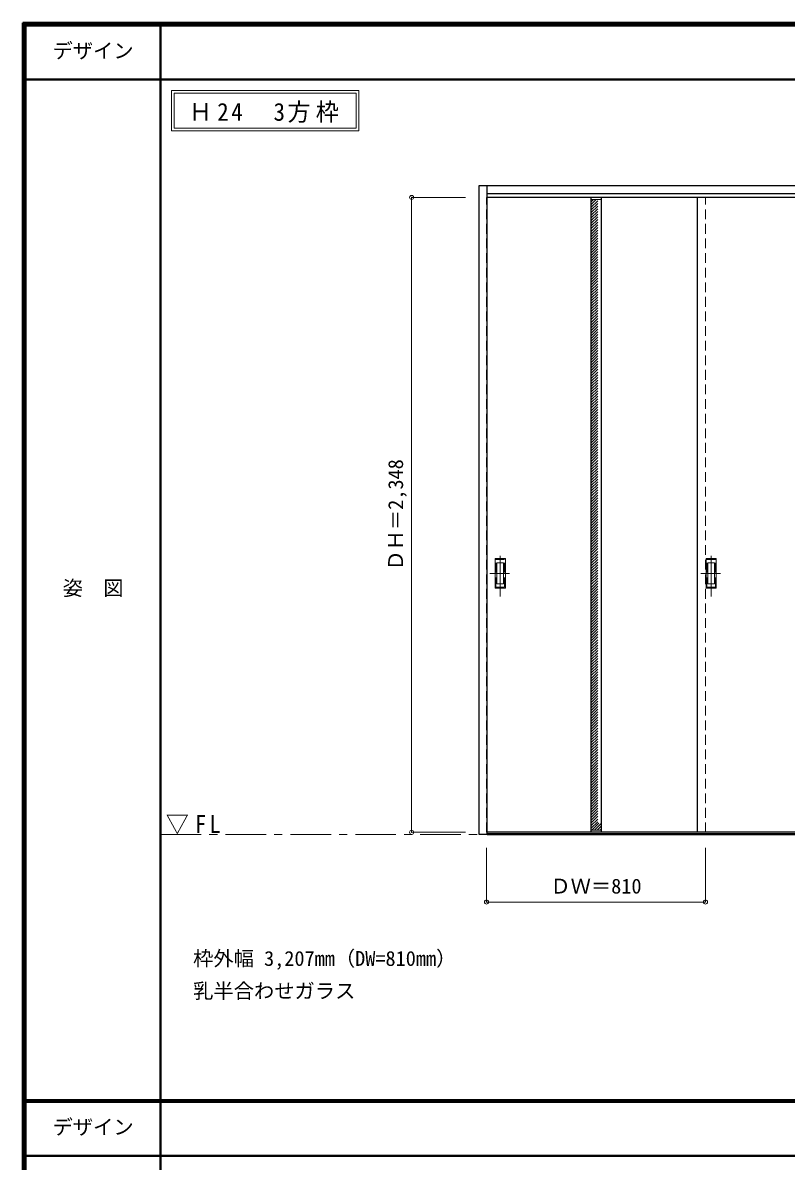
# Model space of a CAD drawing. Units: millimetres, scale not verified. Extents: x -6000 to 5700, y -4307 to 4260.
# Drawn here: x -6000 to -3176, y -36 to 4175 of the extents above; entities that cross this region are included whole.
import ezdxf
from ezdxf.enums import TextEntityAlignment as Align

# ---------------------------------------------------------------- set-up
doc = ezdxf.new("R2010")
doc.units = ezdxf.units.MM
doc.header["$LTSCALE"] = 30
doc.header["$PDMODE"] = 32
doc.header["$PDSIZE"] = 15
doc.linetypes.add('CHAIN1', pattern=[8, 5, -1, 1, -1])
doc.linetypes.add('DASHED1', pattern=[1.8, 1.2, -0.6])
for name, color, linetype, lineweight in [('0-1_通り芯', 7, 'CHAIN1', 18), ('0-2_扉', 3, 'Continuous', 25), ('0-4_枠', 3, 'Continuous', 25), ('0-6_引手', 7, 'Continuous', 18), ('0-A_文字', 7, 'Continuous', 18), ('0-B_寸法', 4, 'Continuous', 9), ('0-C_ハッチ', 4, 'DASHED1', 9), ('F-1_枠', 6, 'Continuous', 40), ('F-A_文字', 7, 'Continuous', 18)]:
    doc.layers.add(name, color=color, linetype=linetype, lineweight=lineweight)
doc.styles.add('ＭＳ ゴシック', font='')
doc.styles.get('ＭＳ ゴシック').set_extended_font_data('MS Gothic')

msp = doc.modelspace()

# ---------------------------------------------------------------- linework, layer by layer
at = {"layer": '0-1_通り芯'}
msp.add_line((-5490, 1173), (5690, 1173), dxfattribs=at)
at = {"layer": '0-2_扉', "color": 4, "linetype": 'DASHED1', "lineweight": 9}
for p, q in [((-4282, 3529), (-4285, 3529)), ((-4285, 1181), (-4285, 3529)), ((-3475, 1181), (-3475, 3529)), ((-4285, 1181), (-4282, 1181))]:
    msp.add_line(p, q, dxfattribs=at)
at = {"layer": '0-2_扉'}
for p, q in [((-3475, 3529), (-4282, 3529)), ((-3899, 3529), (-3899, 1181)), ((-3861, 3529), (-3861, 1181)), ((-2695, 3529), (-3505, 3529)), ((-3505, 1181), (-3505, 3529)), ((-3475, 1181), (-4282, 1181)), ((-2695, 1181), (-3505, 1181))]:
    msp.add_line(p, q, dxfattribs=at)
at = {"layer": '0-2_扉', "color": 7, "lineweight": 18}
for p, q in [((-3899, 3521), (-3861, 3521)), ((-3899, 1189), (-3861, 1189))]:
    msp.add_line(p, q, dxfattribs=at)
at = {"layer": '0-4_枠'}
for p, q in [((-4312, 3573), (-1105, 3573)), ((-4312, 1173), (-4312, 3573)), ((-4282, 1173), (-4282, 3573)), ((-4282, 3543), (-1135, 3543)), ((-4282, 1173), (-4312, 1173)), ((-4282, 1176), (-1135, 1176)), ((-4282, 1173), (-1135, 1173))]:
    msp.add_line(p, q, dxfattribs=at)
at = {"layer": '0-6_引手'}
for p, q in [((-4253, 2193.5), (-4215, 2193.5)), ((-4253, 2083.5), (-4253, 2193.5)), ((-4215, 2083.5), (-4215, 2193.5)), ((-3473, 2193.5), (-3435, 2193.5)), ((-3473, 2083.5), (-3473, 2193.5)), ((-3435, 2083.5), (-3435, 2193.5)), ((-4246.5, 2177.5), (-4221.5, 2177.5)), ((-4246.5, 2099.5), (-4246.5, 2177.5)), ((-4221.5, 2099.5), (-4221.5, 2177.5)), ((-3466.5, 2177.5), (-3441.5, 2177.5)), ((-3466.5, 2099.5), (-3466.5, 2177.5)), ((-3441.5, 2099.5), (-3441.5, 2177.5)), ((-4253, 2083.5), (-4215, 2083.5)), ((-4246.5, 2099.5), (-4221.5, 2099.5)), ((-3473, 2083.5), (-3435, 2083.5)), ((-3466.5, 2099.5), (-3441.5, 2099.5))]:
    msp.add_line(p, q, dxfattribs=at)
at = {"layer": '0-6_引手', "linetype": 'CHAIN1'}
for p, q in [((-4234, 2053.27), (-4234, 2224.12)), ((-3454, 2053.27), (-3454, 2224.12)), ((-4272.07, 2138.5), (-4199.56, 2138.5)), ((-3492.07, 2138.5), (-3419.56, 2138.5))]:
    msp.add_line(p, q, dxfattribs=at)
at = {"layer": '0-6_引手', "linetype": 'DASHED1'}
for p, q in [((-4218, 2087.5), (-4218, 2189.5)), ((-3438, 2087.5), (-3438, 2189.5)), ((-4250, 2087.5), (-4218, 2087.5)), ((-3470, 2087.5), (-3438, 2087.5))]:
    msp.add_line(p, q, dxfattribs=at)
for points in [[(-4250, 2087.5), (-4250, 2189.5), (-4218, 2189.5)], [(-3470, 2087.5), (-3470, 2189.5), (-3438, 2189.5)]]:
    msp.add_lwpolyline(points, dxfattribs=at)
at = {"layer": '0-A_文字'}
for p, q in [((-5450, 3925), (-5450, 3775)), ((-5440, 3915), (-5440, 3785)), ((-5440, 3915), (-4767.38, 3915)), ((-4767.38, 3915), (-4767.38, 3785)), ((-5450, 3775), (-4757.38, 3775)), ((-5440, 3785), (-4767.38, 3785))]:
    msp.add_line(p, q, dxfattribs=at)
msp.add_lwpolyline([(-5450, 3925), (-4757.38, 3925), (-4757.38, 3775)], dxfattribs=at)
at = {"layer": '0-B_寸法'}
for p, q in [((-4562, 3529), (-4362, 3529)), ((-4562, 3529), (-4562, 1181)), ((-4562, 1181), (-4362, 1181)), ((-4285, 923), (-4285, 1123)), ((-3475, 923), (-3475, 1123)), ((-4285, 923), (-3475, 923))]:
    msp.add_line(p, q, dxfattribs=at)
at = {"layer": '0-B_寸法', "color": 7}
for p in [(-4562, 3529), (-4562, 1181), (-4285, 923), (-3475, 923)]:
    msp.add_point(p, dxfattribs=at)
at = {"layer": '0-C_ハッチ'}
for p, q in [((-3899, 3511.3), (-3889.3, 3521)), ((-3899, 3491.5), (-3869.5, 3521)), ((-3899, 3501.4), (-3879.4, 3521)), ((-3899, 3481.6), (-3861, 3519.6)), ((-3899, 3471.7), (-3861, 3509.7)), ((-3899, 3461.8), (-3861, 3499.8)), ((-3899, 3451.9), (-3861, 3489.9)), ((-3899, 3442), (-3861, 3480)), ((-3899, 3432.1), (-3861, 3470.1)), ((-3899, 3422.2), (-3861, 3460.2)), ((-3899, 3412.3), (-3861, 3450.3)), ((-3899, 3402.41), (-3861, 3440.41)), ((-3899, 3392.51), (-3861, 3430.51)), ((-3899, 3382.61), (-3861, 3420.61)), ((-3899, 3372.71), (-3861, 3410.71)), ((-3899, 3362.81), (-3861, 3400.81)), ((-3899, 3352.91), (-3861, 3390.91)), ((-3899, 3343.01), (-3861, 3381.01)), ((-3899, 3333.11), (-3861, 3371.11)), ((-3899, 3323.21), (-3861, 3361.21)), ((-3899, 3313.31), (-3861, 3351.31)), ((-3899, 3303.41), (-3861, 3341.41)), ((-3899, 3293.51), (-3861, 3331.51)), ((-3899, 3283.61), (-3861, 3321.61)), ((-3899, 3273.71), (-3861, 3311.71)), ((-3899, 3263.81), (-3861, 3301.81)), ((-3899, 3253.91), (-3861, 3291.91)), ((-3899, 3244.01), (-3861, 3282.01)), ((-3899, 3234.11), (-3861, 3272.11)), ((-3899, 3224.21), (-3861, 3262.21)), ((-3899, 3214.31), (-3861, 3252.31)), ((-3899, 3204.42), (-3861, 3242.42)), ((-3899, 3194.52), (-3861, 3232.52)), ((-3899, 3184.62), (-3861, 3222.62)), ((-3899, 3174.72), (-3861, 3212.72)), ((-3899, 3164.82), (-3861, 3202.82)), ((-3899, 3154.92), (-3861, 3192.92)), ((-3899, 3145.02), (-3861, 3183.02)), ((-3899, 3135.12), (-3861, 3173.12)), ((-3899, 3125.22), (-3861, 3163.22)), ((-3899, 3115.32), (-3861, 3153.32)), ((-3899, 3105.42), (-3861, 3143.42)), ((-3899, 3095.52), (-3861, 3133.52)), ((-3899, 3085.62), (-3861, 3123.62)), ((-3899, 3075.72), (-3861, 3113.72)), ((-3899, 3065.82), (-3861, 3103.82)), ((-3899, 3055.92), (-3861, 3093.92)), ((-3899, 3046.02), (-3861, 3084.02)), ((-3899, 3036.12), (-3861, 3074.12)), ((-3899, 3026.22), (-3861, 3064.22)), ((-3899, 3016.32), (-3861, 3054.32)), ((-3899, 3006.43), (-3861, 3044.43)), ((-3899, 2996.53), (-3861, 3034.53)), ((-3899, 2986.63), (-3861, 3024.63)), ((-3899, 2976.73), (-3861, 3014.73)), ((-3899, 2966.83), (-3861, 3004.83)), ((-3899, 2956.93), (-3861, 2994.93)), ((-3899, 2947.03), (-3861, 2985.03)), ((-3899, 2937.13), (-3861, 2975.13)), ((-3899, 2927.23), (-3861, 2965.23)), ((-3899, 2917.33), (-3861, 2955.33)), ((-3899, 2907.43), (-3861, 2945.43)), ((-3899, 2897.53), (-3861, 2935.53)), ((-3899, 2887.63), (-3861, 2925.63)), ((-3899, 2877.73), (-3861, 2915.73)), ((-3899, 2867.83), (-3861, 2905.83)), ((-3899, 2857.93), (-3861, 2895.93)), ((-3899, 2848.03), (-3861, 2886.03)), ((-3899, 2838.13), (-3861, 2876.13)), ((-3899, 2828.23), (-3861, 2866.23)), ((-3899, 2818.33), (-3861, 2856.33)), ((-3899, 2808.44), (-3861, 2846.44)), ((-3899, 2798.54), (-3861, 2836.54)), ((-3899, 2788.64), (-3861, 2826.64)), ((-3899, 2778.74), (-3861, 2816.74)), ((-3899, 2768.84), (-3861, 2806.84)), ((-3899, 2758.94), (-3861, 2796.94)), ((-3899, 2749.04), (-3861, 2787.04)), ((-3899, 2739.14), (-3861, 2777.14)), ((-3899, 2729.24), (-3861, 2767.24)), ((-3899, 2719.34), (-3861, 2757.34)), ((-3899, 2709.44), (-3861, 2747.44)), ((-3899, 2699.54), (-3861, 2737.54)), ((-3899, 2689.64), (-3861, 2727.64)), ((-3899, 2679.74), (-3861, 2717.74)), ((-3899, 2669.84), (-3861, 2707.84)), ((-3899, 2659.94), (-3861, 2697.94)), ((-3899, 2650.04), (-3861, 2688.04)), ((-3899, 2640.14), (-3861, 2678.14)), ((-3899, 2630.24), (-3861, 2668.24)), ((-3899, 2620.34), (-3861, 2658.34)), ((-3899, 2610.45), (-3861, 2648.45)), ((-3899, 2600.55), (-3861, 2638.55)), ((-3899, 2590.65), (-3861, 2628.65)), ((-3899, 2580.75), (-3861, 2618.75)), ((-3899, 2570.85), (-3861, 2608.85)), ((-3899, 2560.95), (-3861, 2598.95)), ((-3899, 2551.05), (-3861, 2589.05)), ((-3899, 2541.15), (-3861, 2579.15)), ((-3899, 2531.25), (-3861, 2569.25)), ((-3899, 2521.35), (-3861, 2559.35)), ((-3899, 2511.45), (-3861, 2549.45)), ((-3899, 2501.55), (-3861, 2539.55)), ((-3899, 2491.65), (-3861, 2529.65)), ((-3899, 2481.75), (-3861, 2519.75)), ((-3899, 2471.85), (-3861, 2509.85)), ((-3899, 2461.95), (-3861, 2499.95)), ((-3899, 2452.05), (-3861, 2490.05)), ((-3899, 2442.15), (-3861, 2480.15)), ((-3899, 2432.25), (-3861, 2470.25)), ((-3899, 2422.36), (-3861, 2460.36)), ((-3899, 2412.46), (-3861, 2450.46)), ((-3899, 2402.56), (-3861, 2440.56)), ((-3899, 2392.66), (-3861, 2430.66)), ((-3899, 2382.76), (-3861, 2420.76)), ((-3899, 2372.86), (-3861, 2410.86)), ((-3899, 2362.96), (-3861, 2400.96)), ((-3899, 2353.06), (-3861, 2391.06)), ((-3899, 2343.16), (-3861, 2381.16)), ((-3899, 2333.26), (-3861, 2371.26)), ((-3899, 2323.36), (-3861, 2361.36)), ((-3899, 2313.46), (-3861, 2351.46)), ((-3899, 2303.56), (-3861, 2341.56)), ((-3899, 2293.66), (-3861, 2331.66)), ((-3899, 2283.76), (-3861, 2321.76)), ((-3899, 2273.86), (-3861, 2311.86)), ((-3899, 2263.96), (-3861, 2301.96)), ((-3899, 2254.06), (-3861, 2292.06)), ((-3899, 2244.16), (-3861, 2282.16)), ((-3899, 2234.26), (-3861, 2272.26)), ((-3899, 2224.37), (-3861, 2262.37)), ((-3899, 2214.47), (-3861, 2252.47)), ((-3899, 2204.57), (-3861, 2242.57)), ((-3899, 2194.67), (-3861, 2232.67)), ((-3899, 2184.77), (-3861, 2222.77)), ((-3899, 2174.87), (-3861, 2212.87)), ((-3899, 2164.97), (-3861, 2202.97)), ((-3899, 2155.07), (-3861, 2193.07)), ((-3899, 2145.17), (-3861, 2183.17)), ((-3899, 2135.27), (-3861, 2173.27)), ((-3899, 2125.37), (-3861, 2163.37)), ((-3899, 2115.47), (-3861, 2153.47)), ((-3899, 2105.57), (-3861, 2143.57)), ((-3899, 2095.67), (-3861, 2133.67)), ((-3899, 2085.77), (-3861, 2123.77)), ((-3899, 2075.87), (-3861, 2113.87)), ((-3899, 2065.97), (-3861, 2103.97)), ((-3899, 2056.07), (-3861, 2094.07)), ((-3899, 2046.17), (-3861, 2084.17)), ((-3899, 2036.27), (-3861, 2074.27)), ((-3899, 2026.38), (-3861, 2064.38)), ((-3899, 2016.48), (-3861, 2054.48)), ((-3899, 2006.58), (-3861, 2044.58)), ((-3899, 1996.68), (-3861, 2034.68)), ((-3899, 1986.78), (-3861, 2024.78)), ((-3899, 1976.88), (-3861, 2014.88)), ((-3899, 1966.98), (-3861, 2004.98)), ((-3899, 1957.08), (-3861, 1995.08)), ((-3899, 1947.18), (-3861, 1985.18)), ((-3899, 1937.28), (-3861, 1975.28)), ((-3899, 1927.38), (-3861, 1965.38)), ((-3899, 1917.48), (-3861, 1955.48)), ((-3899, 1907.58), (-3861, 1945.58)), ((-3899, 1897.68), (-3861, 1935.68)), ((-3899, 1887.78), (-3861, 1925.78)), ((-3899, 1877.88), (-3861, 1915.88)), ((-3899, 1867.98), (-3861, 1905.98)), ((-3899, 1858.08), (-3861, 1896.08)), ((-3899, 1848.18), (-3861, 1886.18)), ((-3899, 1838.28), (-3861, 1876.28)), ((-3899, 1828.39), (-3861, 1866.39)), ((-3899, 1818.49), (-3861, 1856.49)), ((-3899, 1808.59), (-3861, 1846.59)), ((-3899, 1798.69), (-3861, 1836.69)), ((-3899, 1788.79), (-3861, 1826.79)), ((-3899, 1778.89), (-3861, 1816.89)), ((-3899, 1768.99), (-3861, 1806.99)), ((-3899, 1759.09), (-3861, 1797.09)), ((-3899, 1749.19), (-3861, 1787.19)), ((-3899, 1739.29), (-3861, 1777.29)), ((-3899, 1729.39), (-3861, 1767.39)), ((-3899, 1719.49), (-3861, 1757.49)), ((-3899, 1709.59), (-3861, 1747.59)), ((-3899, 1699.69), (-3861, 1737.69)), ((-3899, 1689.79), (-3861, 1727.79)), ((-3899, 1679.89), (-3861, 1717.89)), ((-3899, 1669.99), (-3861, 1707.99)), ((-3899, 1660.09), (-3861, 1698.09)), ((-3899, 1650.19), (-3861, 1688.19)), ((-3899, 1640.29), (-3861, 1678.29)), ((-3899, 1630.4), (-3861, 1668.4)), ((-3899, 1620.5), (-3861, 1658.5)), ((-3899, 1610.6), (-3861, 1648.6)), ((-3899, 1600.7), (-3861, 1638.7)), ((-3899, 1590.8), (-3861, 1628.8)), ((-3899, 1580.9), (-3861, 1618.9)), ((-3899, 1571), (-3861, 1609)), ((-3899, 1561.1), (-3861, 1599.1)), ((-3899, 1551.2), (-3861, 1589.2)), ((-3899, 1541.3), (-3861, 1579.3)), ((-3899, 1531.4), (-3861, 1569.4)), ((-3899, 1521.5), (-3861, 1559.5)), ((-3899, 1511.6), (-3861, 1549.6)), ((-3899, 1501.7), (-3861, 1539.7)), ((-3899, 1491.8), (-3861, 1529.8)), ((-3899, 1481.9), (-3861, 1519.9)), ((-3899, 1472), (-3861, 1510)), ((-3899, 1462.1), (-3861, 1500.1)), ((-3899, 1452.2), (-3861, 1490.2)), ((-3899, 1442.31), (-3861, 1480.31)), ((-3899, 1432.41), (-3861, 1470.41)), ((-3899, 1422.51), (-3861, 1460.51)), ((-3899, 1412.61), (-3861, 1450.61)), ((-3899, 1402.71), (-3861, 1440.71)), ((-3899, 1392.81), (-3861, 1430.81)), ((-3899, 1382.91), (-3861, 1420.91)), ((-3899, 1373.01), (-3861, 1411.01)), ((-3899, 1363.11), (-3861, 1401.11)), ((-3899, 1353.21), (-3861, 1391.21)), ((-3899, 1343.31), (-3861, 1381.31)), ((-3899, 1333.41), (-3861, 1371.41)), ((-3899, 1323.51), (-3861, 1361.51)), ((-3899, 1313.61), (-3861, 1351.61)), ((-3899, 1303.71), (-3861, 1341.71)), ((-3899, 1293.81), (-3861, 1331.81)), ((-3899, 1283.91), (-3861, 1321.91)), ((-3899, 1274.01), (-3861, 1312.01)), ((-3899, 1264.11), (-3861, 1302.11)), ((-3899, 1254.21), (-3861, 1292.21)), ((-3899, 1244.32), (-3861, 1282.32)), ((-3899, 1234.42), (-3861, 1272.42)), ((-3899, 1224.52), (-3861, 1262.52)), ((-3899, 1214.62), (-3861, 1252.62)), ((-3899, 1204.72), (-3861, 1242.72)), ((-3899, 1194.82), (-3861, 1232.82)), ((-3894.92, 1189), (-3861, 1222.92)), ((-3885.02, 1189), (-3861, 1213.02)), ((-3875.12, 1189), (-3861, 1203.12)), ((-3865.22, 1189), (-3861, 1193.22))]:
    msp.add_line(p, q, dxfattribs=at)
at = {"layer": 'F-1_枠'}
for p, q in [((-6000, 4175), (5700, 4175)), ((-6000, 4175), (-6000, -4205)), ((-6000, 4170), (5700, 4170)), ((-5995, 4175), (-5995, -4205)), ((-5990, 4175), (-5990, -4205)), ((-5490, 4175), (-5490, -3790)), ((-6000, 4165), (5700, 4165)), ((-6000, 3965), (5700, 3965)), ((-6000, 190.5), (5700, 190.5)), ((-6000, 187.5), (5700, 187.5)), ((-6000, 184.5), (5700, 184.5)), ((-6000, -15.5), (5700, -15.5))]:
    msp.add_line(p, q, dxfattribs=at)

# ---------------------------------------------------------------- texts
at = {"layer": '0-A_文字', "style": 'ＭＳ ゴシック'}
for s, p in [('枠外幅 3,207mm（DW=810mm）', (-5370, 670.5)), ('乳半合わせガラス', (-5370, 550.5))]:
    msp.add_text(s, height=54.99, dxfattribs=at).set_placement(p, align=Align.BOTTOM_LEFT)
at = {"layer": '0-A_文字', "char_height": 65.98, "attachment_point": 7, "style": 'ＭＳ ゴシック'}
for s, insert in [('\\T1.22;\\W0.95;Ｈ24\u30003方枠', (-5385.34, 3805)), ('\\T1.26;\\W0.95;▽FL', (-5471.25, 1173))]:
    msp.add_mtext(s, dxfattribs=dict(at, insert=insert))
at = {"layer": '0-B_寸法', "color": 7, "style": 'ＭＳ ゴシック'}
msp.add_text('ＤＨ＝2,348', height=54.99, rotation=90, dxfattribs=at).set_placement((-4577, 2148.75), align=Align.BOTTOM_LEFT)
msp.add_text('ＤＷ＝810', height=54.99, dxfattribs=at).set_placement((-4048.75, 938), align=Align.BOTTOM_LEFT)
at = {"layer": 'F-A_文字', "style": 'ＭＳ ゴシック'}
for s, p in [('デザイン', (-5890, 4027.5)), ('姿\u3000図', (-5852.5, 2040.25)), ('デザイン', (-5890, 47))]:
    msp.add_text(s, height=54.99, dxfattribs=at).set_placement(p, align=Align.BOTTOM_LEFT)

doc.saveas('drawing.dxf')
